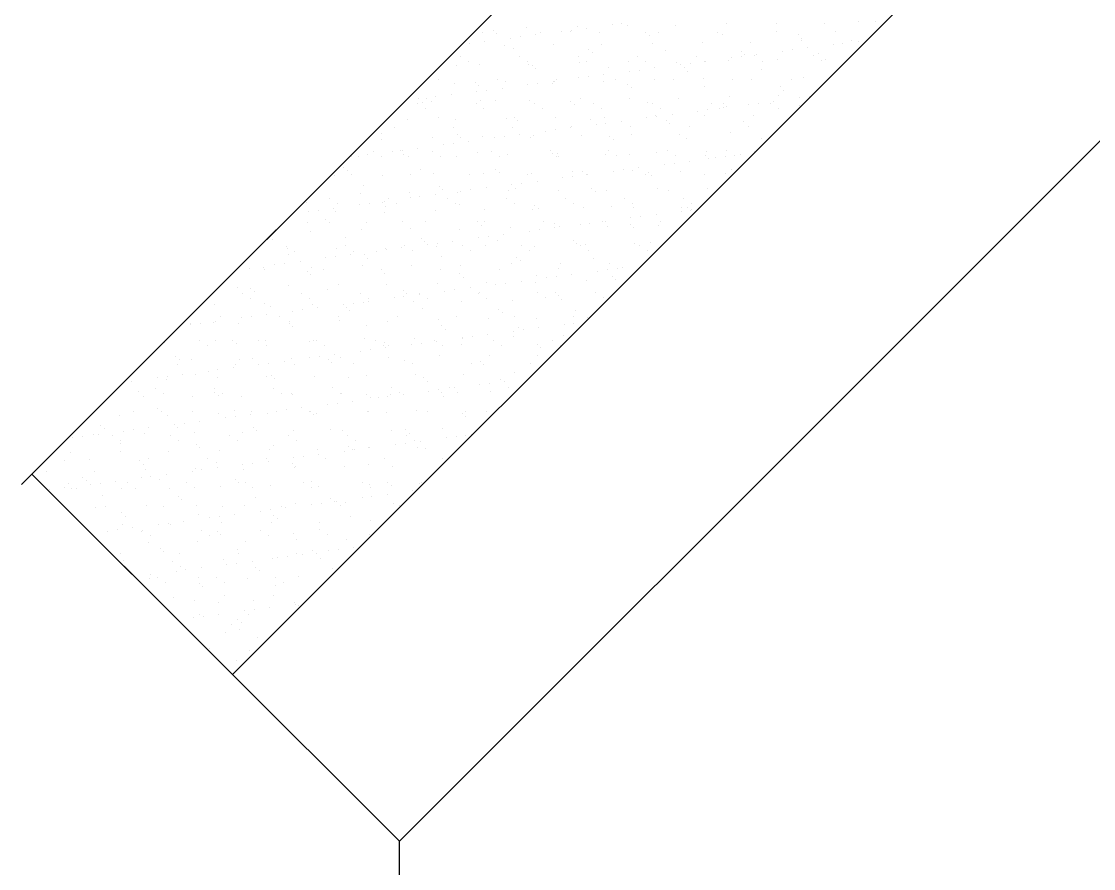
# Model space of a CAD drawing. Header units: millimetres. Extents: x 89805 to 1757503, y 48266 to 267832.
# Drawn here: x 950837 to 951404, y 125323 to 125772 of the extents above; entities that cross this region are included whole.
import ezdxf

# ---------------------------------------------------------------- set-up
doc = ezdxf.new("R2010")
doc.units = ezdxf.units.MM
doc.header["$LTSCALE"] = 1000
for name, color, linetype in [('G-装饰造型轮廓线', 3, 'Continuous'), ('WALL', 111, 'Continuous'), ('外挂石材', 31, 'Continuous')]:
    doc.layers.add(name, color=color, linetype=linetype)

msp = doc.modelspace()

# ---------------------------------------------------------------- linework, layer by layer
at = {"color": 8, "ltscale": 0.7}
for p, q in [((951154.84, 125770.65), (951154.84, 125770.65)), ((951236.49, 125770.77), (951236.49, 125770.77)), ((951262.07, 125770.64), (951262.07, 125770.64)), ((951279.93, 125771.68), (951279.93, 125771.68)), ((951289.08, 125771.62), (951289.08, 125771.62)), ((951080.82, 125765.83), (951080.82, 125765.83)), ((951086.79, 125767.05), (951086.79, 125767.05)), ((951088.63, 125765.36), (951088.63, 125765.36)), ((951104.53, 125768.27), (951104.53, 125768.27)), ((951111.96, 125765.88), (951111.96, 125765.88)), ((951122.71, 125766.42), (951122.71, 125766.42)), ((951127.39, 125766.16), (951127.39, 125766.16)), ((951127.92, 125767.11), (951127.92, 125767.11)), ((951131.54, 125769.25), (951131.54, 125769.25)), ((951136.05, 125768.18), (951136.05, 125768.18)), ((951143.1, 125765.94), (951143.1, 125765.94)), ((951149.63, 125769.97), (951149.63, 125769.97)), ((951157.72, 125769.58), (951157.72, 125769.58)), ((951167.41, 125765.82), (951167.41, 125765.82)), ((951174.25, 125766), (951174.25, 125766)), ((951183.3, 125769.46), (951183.3, 125769.46)), ((951205.39, 125766.05), (951205.39, 125766.05)), ((951208.01, 125764.93), (951208.01, 125764.93)), ((951210.31, 125770.43), (951210.31, 125770.43)), ((951236.53, 125766.11), (951236.53, 125766.11)), ((951267.67, 125766.16), (951267.67, 125766.16)), ((951074.08, 125760.02), (951074.08, 125760.02)), ((951082.21, 125761.09), (951082.21, 125761.09)), ((951095.8, 125762.88), (951095.8, 125762.88)), ((951101, 125763.56), (951101, 125763.56)), ((951109.13, 125764.63), (951109.13, 125764.63)), ((951118.65, 125759.36), (951118.65, 125759.36)), ((951144.23, 125759.23), (951144.23, 125759.23)), ((951169.25, 125764.13), (951169.25, 125764.13)), ((951171.24, 125760.21), (951171.24, 125760.21)), ((951197.42, 125760.54), (951197.42, 125760.54)), ((951223, 125760.42), (951223, 125760.42)), ((951248.03, 125764.59), (951248.03, 125764.59)), ((951249.87, 125762.9), (951249.87, 125762.9)), ((951250.01, 125761.39), (951250.01, 125761.39)), ((951266.52, 125759.46), (951266.52, 125759.46)), ((951271.73, 125760.15), (951271.73, 125760.15)), ((951276.18, 125761.72), (951276.18, 125761.72)), ((951279.86, 125761.22), (951279.86, 125761.22)), ((951092.48, 125759.02), (951092.48, 125759.02)), ((951097.33, 125757.38), (951097.33, 125757.38)), ((951137.35, 125757.04), (951137.35, 125757.04)), ((951139.19, 125755.35), (951139.19, 125755.35)), ((951177.95, 125756.16), (951177.95, 125756.16)), ((951217.97, 125755.81), (951217.97, 125755.81)), ((951219.81, 125754.12), (951219.81, 125754.12)), ((951226.02, 125754.13), (951226.02, 125754.13)), ((951239.61, 125755.92), (951239.61, 125755.92)), ((951244.81, 125756.61), (951244.81, 125756.61)), ((951252.94, 125757.68), (951252.94, 125757.68)), ((951256.35, 125753.48), (951256.35, 125753.48)), ((951258.57, 125754.93), (951258.57, 125754.93)), ((951067.27, 125748.61), (951067.27, 125748.61)), ((951069.5, 125753.14), (951069.5, 125753.14)), ((951073.72, 125750.46), (951073.72, 125750.46)), ((951079.58, 125749.13), (951079.58, 125749.13)), ((951100.64, 125753.2), (951100.64, 125753.2)), ((951104.86, 125750.51), (951104.86, 125750.51)), ((951105.16, 125749.01), (951105.16, 125749.01)), ((951107.29, 125748.26), (951107.29, 125748.26)), ((951131.78, 125753.26), (951131.78, 125753.26)), ((951132.17, 125749.98), (951132.17, 125749.98)), ((951136, 125750.57), (951136, 125750.57)), ((951158.35, 125750.31), (951158.35, 125750.31)), ((951162.92, 125753.31), (951162.92, 125753.31)), ((951167.14, 125750.63), (951167.14, 125750.63)), ((951183.93, 125750.19), (951183.93, 125750.19)), ((951185.77, 125748.83), (951185.77, 125748.83)), ((951190.97, 125749.52), (951190.97, 125749.52)), ((951194.07, 125753.37), (951194.07, 125753.37)), ((951198.28, 125750.68), (951198.28, 125750.68)), ((951199.1, 125750.59), (951199.1, 125750.59)), ((951210.94, 125751.16), (951210.94, 125751.16)), ((951212.69, 125752.38), (951212.69, 125752.38)), ((951217.89, 125753.06), (951217.89, 125753.06)), ((951225.21, 125753.43), (951225.21, 125753.43)), ((951229.42, 125750.74), (951229.42, 125750.74)), ((951237.12, 125751.5), (951237.12, 125751.5)), ((951260.57, 125750.8), (951260.57, 125750.8)), ((951262.7, 125751.37), (951262.7, 125751.37)), ((951109.13, 125746.58), (951109.13, 125746.58)), ((951137.14, 125742.43), (951137.14, 125742.43)), ((951145.27, 125743.5), (951145.27, 125743.5)), ((951147.89, 125747.38), (951147.89, 125747.38)), ((951158.85, 125745.29), (951158.85, 125745.29)), ((951164.06, 125745.97), (951164.06, 125745.97)), ((951172.19, 125747.04), (951172.19, 125747.04)), ((951187.9, 125747.04), (951187.9, 125747.04)), ((951189.75, 125745.35), (951189.75, 125745.35)), ((951228.51, 125746.15), (951228.51, 125746.15)), ((951250.64, 125742.12), (951250.64, 125742.12)), ((951057.76, 125740.73), (951057.76, 125740.73)), ((951066.1, 125738.78), (951066.1, 125738.78)), ((951077.22, 125739.49), (951077.22, 125739.49)), ((951079.07, 125737.8), (951079.07, 125737.8)), ((951088.9, 125740.78), (951088.9, 125740.78)), ((951093.11, 125739.75), (951093.11, 125739.75)), ((951105.02, 125738.2), (951105.02, 125738.2)), ((951110.22, 125738.89), (951110.22, 125738.89)), ((951117.83, 125738.6), (951117.83, 125738.6)), ((951118.35, 125739.96), (951118.35, 125739.96)), ((951119.28, 125740.09), (951119.28, 125740.09)), ((951120.04, 125740.84), (951120.04, 125740.84)), ((951131.93, 125741.75), (951131.93, 125741.75)), ((951144.86, 125739.96), (951144.86, 125739.96)), ((951151.18, 125740.9), (951151.18, 125740.9)), ((951157.84, 125738.26), (951157.84, 125738.26)), ((951159.69, 125736.57), (951159.69, 125736.57)), ((951171.87, 125740.94), (951171.87, 125740.94)), ((951182.32, 125740.95), (951182.32, 125740.95)), ((951198.05, 125741.27), (951198.05, 125741.27)), ((951198.45, 125737.38), (951198.45, 125737.38)), ((951213.46, 125741.01), (951213.46, 125741.01)), ((951223.63, 125741.15), (951223.63, 125741.15)), ((951238.46, 125737.03), (951238.46, 125737.03)), ((951244.61, 125741.07), (951244.61, 125741.07)), ((951051.18, 125731.11), (951051.18, 125731.11)), ((951056.39, 125731.8), (951056.39, 125731.8)), ((951064.52, 125732.87), (951064.52, 125732.87)), ((951078.1, 125734.66), (951078.1, 125734.66)), ((951083.3, 125735.34), (951083.3, 125735.34)), ((951091.43, 125736.41), (951091.43, 125736.41)), ((951158.98, 125731.05), (951158.98, 125731.05)), ((951184.56, 125730.92), (951184.56, 125730.92)), ((951211.57, 125731.9), (951211.57, 125731.9)), ((951237.75, 125732.23), (951237.75, 125732.23)), ((951240.31, 125735.34), (951240.31, 125735.34)), ((951248.83, 125731.24), (951248.83, 125731.24)), ((951254.03, 125731.93), (951254.03, 125731.93)), ((951046.43, 125728.04), (951046.43, 125728.04)), ((951047.16, 125730.71), (951047.16, 125730.71)), ((951049.01, 125729.02), (951049.01, 125729.02)), ((951050.65, 125725.36), (951050.65, 125725.36)), ((951054.04, 125729.53), (951054.04, 125729.53)), ((951077.58, 125728.1), (951077.58, 125728.1)), ((951080.21, 125729.86), (951080.21, 125729.86)), ((951081.79, 125725.41), (951081.79, 125725.41)), ((951087.77, 125729.83), (951087.77, 125729.83)), ((951105.79, 125729.74), (951105.79, 125729.74)), ((951108.72, 125728.16), (951108.72, 125728.16)), ((951112.93, 125725.47), (951112.93, 125725.47)), ((951127.78, 125729.48), (951127.78, 125729.48)), ((951129.63, 125727.79), (951129.63, 125727.79)), ((951132.8, 125730.71), (951132.8, 125730.71)), ((951139.86, 125728.21), (951139.86, 125728.21)), ((951144.08, 125725.53), (951144.08, 125725.53)), ((951168.39, 125728.6), (951168.39, 125728.6)), ((951171, 125728.27), (951171, 125728.27)), ((951175.22, 125725.58), (951175.22, 125725.58)), ((951202.14, 125728.33), (951202.14, 125728.33)), ((951206.36, 125725.64), (951206.36, 125725.64)), ((951208.32, 125725.91), (951208.32, 125725.91)), ((951208.4, 125728.25), (951208.4, 125728.25)), ((951210.24, 125726.57), (951210.24, 125726.57)), ((951221.91, 125727.7), (951221.91, 125727.7)), ((951227.11, 125728.38), (951227.11, 125728.38)), ((951233.28, 125728.38), (951233.28, 125728.38)), ((951235.24, 125729.45), (951235.24, 125729.45)), ((951237.5, 125725.7), (951237.5, 125725.7)), ((951249.01, 125727.37), (951249.01, 125727.37)), ((951041.15, 125719.63), (951041.15, 125719.63)), ((951057.71, 125721.05), (951057.71, 125721.05)), ((951066.73, 125719.51), (951066.73, 125719.51)), ((951093.74, 125720.49), (951093.74, 125720.49)), ((951097.72, 125720.71), (951097.72, 125720.71)), ((951119.91, 125720.82), (951119.91, 125720.82)), ((951138.33, 125719.82), (951138.33, 125719.82)), ((951145.49, 125720.7), (951145.49, 125720.7)), ((951168.07, 125720.61), (951168.07, 125720.61)), ((951172.5, 125721.67), (951172.5, 125721.67)), ((951173.28, 125721.3), (951173.28, 125721.3)), ((951178.34, 125719.48), (951178.34, 125719.48)), ((951181.41, 125722.37), (951181.41, 125722.37)), ((951194.99, 125724.15), (951194.99, 125724.15)), ((951198.68, 125722), (951198.68, 125722)), ((951200.19, 125724.84), (951200.19, 125724.84)), ((951224.26, 125721.88), (951224.26, 125721.88)), ((951034.69, 125715.63), (951034.69, 125715.63)), ((951065.83, 125715.69), (951065.83, 125715.69)), ((951096.97, 125715.74), (951096.97, 125715.74)), ((951099.56, 125719.02), (951099.56, 125719.02)), ((951119.44, 125714.21), (951119.44, 125714.21)), ((951127.57, 125715.28), (951127.57, 125715.28)), ((951128.12, 125715.8), (951128.12, 125715.8)), ((951141.15, 125717.07), (951141.15, 125717.07)), ((951146.36, 125717.75), (951146.36, 125717.75)), ((951154.49, 125718.82), (951154.49, 125718.82)), ((951159.26, 125715.86), (951159.26, 125715.86)), ((951180.18, 125717.79), (951180.18, 125717.79)), ((951190.4, 125715.91), (951190.4, 125715.91)), ((951218.94, 125718.59), (951218.94, 125718.59)), ((951221.54, 125715.97), (951221.54, 125715.97)), ((951027.65, 125712.27), (951027.65, 125712.27)), ((951027.66, 125709.29), (951027.66, 125709.29)), ((951054.67, 125710.26), (951054.67, 125710.26)), ((951067.66, 125711.93), (951067.66, 125711.93)), ((951069.5, 125710.24), (951069.5, 125710.24)), ((951073.74, 125708.19), (951073.74, 125708.19)), ((951080.84, 125710.59), (951080.84, 125710.59)), ((951087.32, 125709.98), (951087.32, 125709.98)), ((951092.52, 125710.67), (951092.52, 125710.67)), ((951100.65, 125711.74), (951100.65, 125711.74)), ((951106.42, 125710.47), (951106.42, 125710.47)), ((951108.26, 125711.05), (951108.26, 125711.05)), ((951114.24, 125713.52), (951114.24, 125713.52)), ((951133.43, 125711.44), (951133.43, 125711.44)), ((951148.28, 125710.7), (951148.28, 125710.7)), ((951150.12, 125709.01), (951150.12, 125709.01)), ((951159.61, 125711.78), (951159.61, 125711.78)), ((951185.19, 125711.65), (951185.19, 125711.65)), ((951188.88, 125709.82), (951188.88, 125709.82)), ((951212.2, 125712.63), (951212.2, 125712.63)), ((951228.9, 125709.47), (951228.9, 125709.47)), ((951023.37, 125702.95), (951023.37, 125702.95)), ((951033.48, 125702.89), (951033.48, 125702.89)), ((951037.6, 125703.15), (951037.6, 125703.15)), ((951038.69, 125703.58), (951038.69, 125703.58)), ((951046.82, 125704.65), (951046.82, 125704.65)), ((951054.51, 125703), (951054.51, 125703)), ((951060.4, 125706.44), (951060.4, 125706.44)), ((951065.61, 125707.12), (951065.61, 125707.12)), ((951085.65, 125703.06), (951085.65, 125703.06)), ((951116.79, 125703.12), (951116.79, 125703.12)), ((951147.94, 125703.17), (951147.94, 125703.17)), ((951179.08, 125703.23), (951179.08, 125703.23)), ((951199.31, 125702.73), (951199.31, 125702.73)), ((951210.22, 125703.29), (951210.22, 125703.29)), ((951224.89, 125702.61), (951224.89, 125702.61)), ((951011.77, 125700.03), (951011.77, 125700.03)), ((951015.6, 125700.03), (951015.6, 125700.03)), ((951019.9, 125701.1), (951019.9, 125701.1)), ((951027.59, 125700.26), (951027.59, 125700.26)), ((951039.44, 125701.46), (951039.44, 125701.46)), ((951041.78, 125700.37), (951041.78, 125700.37)), ((951058.73, 125700.32), (951058.73, 125700.32)), ((951067.36, 125700.24), (951067.36, 125700.24)), ((951078.2, 125702.27), (951078.2, 125702.27)), ((951089.87, 125700.37), (951089.87, 125700.37)), ((951094.37, 125701.22), (951094.37, 125701.22)), ((951118.22, 125701.92), (951118.22, 125701.92)), ((951120.06, 125700.24), (951120.06, 125700.24)), ((951120.54, 125701.55), (951120.54, 125701.55)), ((951121.01, 125700.43), (951121.01, 125700.43)), ((951146.12, 125701.43), (951146.12, 125701.43)), ((951152.15, 125700.49), (951152.15, 125700.49)), ((951158.82, 125701.04), (951158.82, 125701.04)), ((951173.13, 125702.4), (951173.13, 125702.4)), ((951183.29, 125700.54), (951183.29, 125700.54)), ((951190.63, 125697.69), (951190.63, 125697.69)), ((951198.84, 125700.7), (951198.84, 125700.7)), ((951200.68, 125699.01), (951200.68, 125699.01)), ((951204.21, 125699.48), (951204.21, 125699.48)), ((951209.41, 125700.16), (951209.41, 125700.16)), ((951214.44, 125700.6), (951214.44, 125700.6)), ((951217.54, 125701.23), (951217.54, 125701.23)), ((951007.54, 125694.38), (951007.54, 125694.38)), ((951009.38, 125692.69), (951009.38, 125692.69)), ((951048.14, 125693.49), (951048.14, 125693.49)), ((951081.47, 125691.32), (951081.47, 125691.32)), ((951088.16, 125693.15), (951088.16, 125693.15)), ((951090, 125691.46), (951090, 125691.46)), ((951107.05, 125691.2), (951107.05, 125691.2)), ((951128.76, 125692.26), (951128.76, 125692.26)), ((951134.06, 125692.17), (951134.06, 125692.17)), ((951150.37, 125692.39), (951150.37, 125692.39)), ((951155.58, 125693.07), (951155.58, 125693.07)), ((951160.24, 125692.51), (951160.24, 125692.51)), ((951163.71, 125694.15), (951163.71, 125694.15)), ((951168.77, 125691.92), (951168.77, 125691.92)), ((951177.29, 125695.93), (951177.29, 125695.93)), ((951182.5, 125696.62), (951182.5, 125696.62)), ((951185.82, 125692.39), (951185.82, 125692.39)), ((951212.83, 125693.36), (951212.83, 125693.36)), ((951002.71, 125690.14), (951002.71, 125690.14)), ((951011.63, 125690.53), (951011.63, 125690.53)), ((951028.29, 125690.02), (951028.29, 125690.02)), ((951042.77, 125690.59), (951042.77, 125690.59)), ((951055.3, 125690.99), (951055.3, 125690.99)), ((951073.91, 125690.65), (951073.91, 125690.65)), ((951101.74, 125685.99), (951101.74, 125685.99)), ((951105.05, 125690.7), (951105.05, 125690.7)), ((951109.87, 125687.06), (951109.87, 125687.06)), ((951123.46, 125688.85), (951123.46, 125688.85)), ((951128.66, 125689.53), (951128.66, 125689.53)), ((951136.19, 125690.76), (951136.19, 125690.76)), ((951136.79, 125690.6), (951136.79, 125690.6)), ((951167.33, 125690.82), (951167.33, 125690.82)), ((951170.62, 125690.23), (951170.62, 125690.23)), ((951198.47, 125690.87), (951198.47, 125690.87)), ((951209.38, 125691.04), (951209.38, 125691.04)), ((951016.23, 125680.76), (951016.23, 125680.76)), ((951018.08, 125684.71), (951018.08, 125684.71)), ((951042.41, 125681.1), (951042.41, 125681.1)), ((951056.04, 125679.97), (951056.04, 125679.97)), ((951058.09, 125684.37), (951058.09, 125684.37)), ((951059.94, 125682.68), (951059.94, 125682.68)), ((951067.99, 125680.98), (951067.99, 125680.98)), ((951069.62, 125681.76), (951069.62, 125681.76)), ((951074.83, 125682.44), (951074.83, 125682.44)), ((951082.96, 125683.51), (951082.96, 125683.51)), ((951095, 125681.95), (951095, 125681.95)), ((951096.54, 125685.3), (951096.54, 125685.3)), ((951098.7, 125683.49), (951098.7, 125683.49)), ((951121.17, 125682.28), (951121.17, 125682.28)), ((951138.71, 125683.14), (951138.71, 125683.14)), ((951140.56, 125681.45), (951140.56, 125681.45)), ((951146.75, 125682.16), (951146.75, 125682.16)), ((951173.76, 125683.13), (951173.76, 125683.13)), ((951179.32, 125682.26), (951179.32, 125682.26)), ((951199.94, 125683.47), (951199.94, 125683.47)), ((950988.02, 125675.94), (950988.02, 125675.94)), ((951000.3, 125677.85), (951000.3, 125677.85)), ((951004.52, 125675.16), (951004.52, 125675.16)), ((951015.79, 125674.67), (951015.79, 125674.67)), ((951020.99, 125675.36), (951020.99, 125675.36)), ((951028.03, 125675.59), (951028.03, 125675.59)), ((951029.12, 125676.43), (951029.12, 125676.43)), ((951031.45, 125677.91), (951031.45, 125677.91)), ((951035.66, 125675.22), (951035.66, 125675.22)), ((951042.7, 125678.21), (951042.7, 125678.21)), ((951047.91, 125678.9), (951047.91, 125678.9)), ((951062.59, 125677.96), (951062.59, 125677.96)), ((951066.8, 125675.28), (951066.8, 125675.28)), ((951068.64, 125674.71), (951068.64, 125674.71)), ((951093.73, 125678.02), (951093.73, 125678.02)), ((951097.95, 125675.33), (951097.95, 125675.33)), ((951108.65, 125674.37), (951108.65, 125674.37)), ((951124.87, 125678.08), (951124.87, 125678.08)), ((951129.09, 125675.39), (951129.09, 125675.39)), ((951156.01, 125678.13), (951156.01, 125678.13)), ((951160.23, 125675.45), (951160.23, 125675.45)), ((951187.15, 125678.19), (951187.15, 125678.19)), ((951191.37, 125675.5), (951191.37, 125675.5)), ((950988.87, 125671.13), (950988.87, 125671.13)), ((950994.07, 125671.81), (950994.07, 125671.81)), ((951002.2, 125672.88), (951002.2, 125672.88)), ((951003.34, 125670.87), (951003.34, 125670.87)), ((951028.92, 125670.75), (951028.92, 125670.75)), ((951029.88, 125673.91), (951029.88, 125673.91)), ((951055.93, 125671.72), (951055.93, 125671.72)), ((951082.1, 125672.06), (951082.1, 125672.06)), ((951107.68, 125671.93), (951107.68, 125671.93)), ((951110.5, 125672.68), (951110.5, 125672.68)), ((951134.69, 125672.91), (951134.69, 125672.91)), ((951149.26, 125673.48), (951149.26, 125673.48)), ((951160.87, 125673.24), (951160.87, 125673.24)), ((951164.8, 125668.4), (951164.8, 125668.4)), ((951172.93, 125669.47), (951172.93, 125669.47)), ((951186.45, 125673.12), (951186.45, 125673.12)), ((951186.51, 125671.26), (951186.51, 125671.26)), ((951189.27, 125673.14), (951189.27, 125673.14)), ((951191.11, 125671.45), (951191.11, 125671.45)), ((951191.72, 125671.94), (951191.72, 125671.94)), ((950988.56, 125665.43), (950988.56, 125665.43)), ((950997.97, 125666.82), (950997.97, 125666.82)), ((950999.82, 125665.13), (950999.82, 125665.13)), ((951019.7, 125665.49), (951019.7, 125665.49)), ((951038.58, 125665.93), (951038.58, 125665.93)), ((951050.84, 125665.55), (951050.84, 125665.55)), ((951078.59, 125665.59), (951078.59, 125665.59)), ((951080.43, 125663.9), (951080.43, 125663.9)), ((951081.99, 125665.6), (951081.99, 125665.6)), ((951113.13, 125665.66), (951113.13, 125665.66)), ((951119.2, 125664.71), (951119.2, 125664.71)), ((951121.8, 125663.01), (951121.8, 125663.01)), ((951132.68, 125664.17), (951132.68, 125664.17)), ((951137.88, 125664.85), (951137.88, 125664.85)), ((951144.27, 125665.72), (951144.27, 125665.72)), ((951146.01, 125665.92), (951146.01, 125665.92)), ((951147.38, 125662.89), (951147.38, 125662.89)), ((951159.21, 125664.36), (951159.21, 125664.36)), ((951159.59, 125667.71), (951159.59, 125667.71)), ((951174.39, 125663.86), (951174.39, 125663.86)), ((951175.41, 125665.77), (951175.41, 125665.77)), ((950989.85, 125660.52), (950989.85, 125660.52)), ((951008.52, 125657.16), (951008.52, 125657.16)), ((951016.86, 125661.5), (951016.86, 125661.5)), ((951043.04, 125661.83), (951043.04, 125661.83)), ((951068.62, 125661.71), (951068.62, 125661.71)), ((951078.84, 125657.08), (951078.84, 125657.08)), ((951084.05, 125657.77), (951084.05, 125657.77)), ((951092.18, 125658.84), (951092.18, 125658.84)), ((951095.63, 125662.68), (951095.63, 125662.68)), ((951105.76, 125660.62), (951105.76, 125660.62)), ((951110.96, 125661.31), (951110.96, 125661.31)), ((951119.09, 125662.38), (951119.09, 125662.38)), ((951161.05, 125662.67), (951161.05, 125662.67)), ((950969.75, 125656.35), (950969.75, 125656.35)), ((950977.24, 125652.75), (950977.24, 125652.75)), ((951003.97, 125651.6), (951003.97, 125651.6)), ((951008.38, 125652.81), (951008.38, 125652.81)), ((951029.55, 125651.48), (951029.55, 125651.48)), ((951038.34, 125651.75), (951038.34, 125651.75)), ((951039.52, 125652.86), (951039.52, 125652.86)), ((951048.53, 125656.81), (951048.53, 125656.81)), ((951050.37, 125655.12), (951050.37, 125655.12)), ((951051.92, 125653.54), (951051.92, 125653.54)), ((951056.56, 125652.45), (951056.56, 125652.45)), ((951057.13, 125654.22), (951057.13, 125654.22)), ((951065.26, 125655.29), (951065.26, 125655.29)), ((951070.66, 125652.92), (951070.66, 125652.92)), ((951082.73, 125652.79), (951082.73, 125652.79)), ((951089.13, 125655.93), (951089.13, 125655.93)), ((951101.81, 125652.98), (951101.81, 125652.98)), ((951108.31, 125652.67), (951108.31, 125652.67)), ((951129.15, 125655.59), (951129.15, 125655.59)), ((951130.99, 125653.9), (951130.99, 125653.9)), ((951132.95, 125653.03), (951132.95, 125653.03)), ((951135.32, 125653.64), (951135.32, 125653.64)), ((951161.5, 125653.97), (951161.5, 125653.97)), ((951164.09, 125653.09), (951164.09, 125653.09)), ((951169.75, 125654.7), (951169.75, 125654.7)), ((950977.79, 125651.27), (950977.79, 125651.27)), ((950978.45, 125648.38), (950978.45, 125648.38)), ((950981.46, 125650.07), (950981.46, 125650.07)), ((950998.09, 125646.45), (950998.09, 125646.45)), ((951003.29, 125647.13), (951003.29, 125647.13)), ((951011.42, 125648.2), (951011.42, 125648.2)), ((951012.6, 125650.12), (951012.6, 125650.12)), ((951018.47, 125648.04), (951018.47, 125648.04)), ((951020.31, 125646.35), (951020.31, 125646.35)), ((951025.01, 125649.99), (951025.01, 125649.99)), ((951030.21, 125650.68), (951030.21, 125650.68)), ((951043.74, 125650.18), (951043.74, 125650.18)), ((951059.07, 125647.15), (951059.07, 125647.15)), ((951074.88, 125650.24), (951074.88, 125650.24)), ((951099.09, 125646.81), (951099.09, 125646.81)), ((951106.02, 125650.29), (951106.02, 125650.29)), ((951137.16, 125650.35), (951137.16, 125650.35)), ((951139.69, 125645.92), (951139.69, 125645.92)), ((951168.3, 125650.4), (951168.3, 125650.4)), ((950957.59, 125641.12), (950957.59, 125641.12)), ((950964.9, 125641.38), (950964.9, 125641.38)), ((950965.5, 125640.34), (950965.5, 125640.34)), ((950971.17, 125642.91), (950971.17, 125642.91)), ((950976.38, 125643.59), (950976.38, 125643.59)), ((950984.51, 125644.66), (950984.51, 125644.66)), ((950990.48, 125641.25), (950990.48, 125641.25)), ((950996.64, 125640.39), (950996.64, 125640.39)), ((951017.49, 125642.23), (951017.49, 125642.23)), ((951027.78, 125640.45), (951027.78, 125640.45)), ((951043.67, 125642.56), (951043.67, 125642.56)), ((951058.92, 125640.51), (951058.92, 125640.51)), ((951069.25, 125642.44), (951069.25, 125642.44)), ((951090.06, 125640.56), (951090.06, 125640.56)), ((951096.26, 125643.41), (951096.26, 125643.41)), ((951100.93, 125645.12), (951100.93, 125645.12)), ((951121.2, 125640.62), (951121.2, 125640.62)), ((951122.43, 125643.75), (951122.43, 125643.75)), ((951147.1, 125640.18), (951147.1, 125640.18)), ((951148.01, 125643.62), (951148.01, 125643.62)), ((951152.34, 125640.68), (951152.34, 125640.68)), ((951155.23, 125641.25), (951155.23, 125641.25)), ((950988.41, 125639.26), (950988.41, 125639.26)), ((950990.25, 125637.57), (950990.25, 125637.57)), ((951029.01, 125638.38), (951029.01, 125638.38)), ((951069.03, 125638.03), (951069.03, 125638.03)), ((951070.87, 125636.34), (951070.87, 125636.34)), ((951109.63, 125637.15), (951109.63, 125637.15)), ((951114.98, 125635.95), (951114.98, 125635.95)), ((951120.18, 125636.63), (951120.18, 125636.63)), ((951128.31, 125637.7), (951128.31, 125637.7)), ((951135.95, 125634.37), (951135.95, 125634.37)), ((951141.9, 125639.49), (951141.9, 125639.49)), ((951149.65, 125636.8), (951149.65, 125636.8)), ((951151.49, 125635.11), (951151.49, 125635.11)), ((950951.41, 125631.03), (950951.41, 125631.03)), ((950958.35, 125630.48), (950958.35, 125630.48)), ((950960.19, 125628.79), (950960.19, 125628.79)), ((950978.42, 125632), (950978.42, 125632)), ((950998.95, 125629.6), (950998.95, 125629.6)), ((951004.6, 125632.34), (951004.6, 125632.34)), ((951030.18, 125632.21), (951030.18, 125632.21)), ((951038.96, 125629.25), (951038.96, 125629.25)), ((951057.19, 125633.19), (951057.19, 125633.19)), ((951061.14, 125628.86), (951061.14, 125628.86)), ((951066.35, 125629.54), (951066.35, 125629.54)), ((951074.48, 125630.61), (951074.48, 125630.61)), ((951083.36, 125633.52), (951083.36, 125633.52)), ((951088.06, 125632.4), (951088.06, 125632.4)), ((951093.27, 125633.09), (951093.27, 125633.09)), ((951101.4, 125634.16), (951101.4, 125634.16)), ((951108.94, 125633.4), (951108.94, 125633.4)), ((950954.17, 125627.65), (950954.17, 125627.65)), ((950958.39, 125624.97), (950958.39, 125624.97)), ((950985.32, 125627.71), (950985.32, 125627.71)), ((950989.53, 125625.02), (950989.53, 125625.02)), ((951016.46, 125627.77), (951016.46, 125627.77)), ((951020.64, 125623.53), (951020.64, 125623.53)), ((951020.67, 125625.08), (951020.67, 125625.08)), ((951034.23, 125625.32), (951034.23, 125625.32)), ((951039.43, 125626), (951039.43, 125626)), ((951040.81, 125627.57), (951040.81, 125627.57)), ((951044.3, 125623.29), (951044.3, 125623.29)), ((951047.56, 125627.07), (951047.56, 125627.07)), ((951047.6, 125627.82), (951047.6, 125627.82)), ((951051.82, 125625.14), (951051.82, 125625.14)), ((951069.88, 125623.17), (951069.88, 125623.17)), ((951078.74, 125627.88), (951078.74, 125627.88)), ((951079.57, 125628.37), (951079.57, 125628.37)), ((951082.96, 125625.19), (951082.96, 125625.19)), ((951096.89, 125624.14), (951096.89, 125624.14)), ((951109.88, 125627.94), (951109.88, 125627.94)), ((951114.1, 125625.25), (951114.1, 125625.25)), ((951119.58, 125628.03), (951119.58, 125628.03)), ((951121.43, 125626.34), (951121.43, 125626.34)), ((951123.06, 125624.48), (951123.06, 125624.48)), ((951141.02, 125627.99), (951141.02, 125627.99)), ((951145.24, 125625.31), (951145.24, 125625.31)), ((950939.35, 125621.78), (950939.35, 125621.78)), ((950965.53, 125622.11), (950965.53, 125622.11)), ((950968.89, 125620.82), (950968.89, 125620.82)), ((950980.39, 125618.23), (950980.39, 125618.23)), ((950985.6, 125618.91), (950985.6, 125618.91)), ((950991.11, 125621.99), (950991.11, 125621.99)), ((950993.72, 125619.98), (950993.72, 125619.98)), ((951007.31, 125621.77), (951007.31, 125621.77)), ((951008.9, 125620.48), (951008.9, 125620.48)), ((951010.75, 125618.79), (951010.75, 125618.79)), ((951012.51, 125622.46), (951012.51, 125622.46)), ((951018.12, 125622.96), (951018.12, 125622.96)), ((951049.51, 125619.59), (951049.51, 125619.59)), ((951089.52, 125619.25), (951089.52, 125619.25)), ((951091.37, 125617.56), (951091.37, 125617.56)), ((951130.13, 125618.37), (951130.13, 125618.37)), ((950926.46, 125611.88), (950926.46, 125611.88)), ((950931.76, 125611.83), (950931.76, 125611.83)), ((950938.83, 125612.05), (950938.83, 125612.05)), ((950939.89, 125612.9), (950939.89, 125612.9)), ((950942.43, 125615.24), (950942.43, 125615.24)), ((950952.04, 125611.76), (950952.04, 125611.76)), ((950953.47, 125614.68), (950953.47, 125614.68)), ((950958.68, 125615.37), (950958.68, 125615.37)), ((950966.81, 125616.44), (950966.81, 125616.44)), ((950973.57, 125615.3), (950973.57, 125615.3)), ((950978.84, 125611.7), (950978.84, 125611.7)), ((950979.05, 125612.73), (950979.05, 125612.73)), ((951004.71, 125615.35), (951004.71, 125615.35)), ((951005.23, 125613.07), (951005.23, 125613.07)), ((951030.81, 125612.94), (951030.81, 125612.94)), ((951035.86, 125615.41), (951035.86, 125615.41)), ((951057.82, 125613.92), (951057.82, 125613.92)), ((951067, 125615.47), (951067, 125615.47)), ((951083.99, 125614.25), (951083.99, 125614.25)), ((951098.14, 125615.52), (951098.14, 125615.52)), ((951109.57, 125614.13), (951109.57, 125614.13)), ((951129.28, 125615.58), (951129.28, 125615.58)), ((951129.4, 125611.95), (951129.4, 125611.95)), ((951136.58, 125615.1), (951136.58, 125615.1)), ((950926.55, 125611.14), (950926.55, 125611.14)), ((950980.69, 125610.01), (950980.69, 125610.01)), ((951019.45, 125610.82), (951019.45, 125610.82)), ((951059.46, 125610.47), (951059.46, 125610.47)), ((951061.3, 125608.78), (951061.3, 125608.78)), ((951097.28, 125607.73), (951097.28, 125607.73)), ((951100.07, 125609.59), (951100.07, 125609.59)), ((951102.49, 125608.41), (951102.49, 125608.41)), ((951110.62, 125609.48), (951110.62, 125609.48)), ((951124.2, 125611.27), (951124.2, 125611.27)), ((950912.97, 125601.53), (950912.97, 125601.53)), ((950931.11, 125602.56), (950931.11, 125602.56)), ((950939.98, 125602.51), (950939.98, 125602.51)), ((950948.78, 125602.92), (950948.78, 125602.92)), ((950950.62, 125601.24), (950950.62, 125601.24)), ((950962.25, 125602.61), (950962.25, 125602.61)), ((950966.16, 125602.84), (950966.16, 125602.84)), ((950989.39, 125602.04), (950989.39, 125602.04)), ((950991.74, 125602.72), (950991.74, 125602.72)), ((950993.39, 125602.67), (950993.39, 125602.67)), ((951018.75, 125603.69), (951018.75, 125603.69)), ((951024.53, 125602.73), (951024.53, 125602.73)), ((951029.4, 125601.7), (951029.4, 125601.7)), ((951043.45, 125600.64), (951043.45, 125600.64)), ((951044.93, 125604.03), (951044.93, 125604.03)), ((951048.65, 125601.32), (951048.65, 125601.32)), ((951055.67, 125602.78), (951055.67, 125602.78)), ((951056.78, 125602.39), (951056.78, 125602.39)), ((951070, 125600.81), (951070, 125600.81)), ((951070.36, 125604.18), (951070.36, 125604.18)), ((951070.51, 125603.9), (951070.51, 125603.9)), ((951075.57, 125604.87), (951075.57, 125604.87)), ((951083.7, 125605.94), (951083.7, 125605.94)), ((951086.82, 125602.84), (951086.82, 125602.84)), ((951097.52, 125604.88), (951097.52, 125604.88)), ((951110.02, 125600.47), (951110.02, 125600.47)), ((951117.96, 125602.9), (951117.96, 125602.9)), ((951123.69, 125605.21), (951123.69, 125605.21)), ((950935.33, 125599.87), (950935.33, 125599.87)), ((950966.47, 125599.93), (950966.47, 125599.93)), ((950997.61, 125599.98), (950997.61, 125599.98)), ((951002.94, 125595.31), (951002.94, 125595.31)), ((951016.53, 125597.09), (951016.53, 125597.09)), ((951021.73, 125597.78), (951021.73, 125597.78)), ((951028.75, 125600.04), (951028.75, 125600.04)), ((951029.86, 125598.85), (951029.86, 125598.85)), ((951031.24, 125600.01), (951031.24, 125600.01)), ((951058.45, 125594.65), (951058.45, 125594.65)), ((951059.89, 125600.1), (951059.89, 125600.1)), ((951084.62, 125594.98), (951084.62, 125594.98)), ((951091.03, 125600.15), (951091.03, 125600.15)), ((951110.2, 125594.86), (951110.2, 125594.86)), ((951111.86, 125598.78), (951111.86, 125598.78)), ((951122.17, 125600.21), (951122.17, 125600.21)), ((950918.72, 125594.15), (950918.72, 125594.15)), ((950919.37, 125590.14), (950919.37, 125590.14)), ((950920.56, 125592.46), (950920.56, 125592.46)), ((950927.09, 125592.61), (950927.09, 125592.61)), ((950950.51, 125590.2), (950950.51, 125590.2)), ((950952.67, 125592.49), (950952.67, 125592.49)), ((950959.32, 125593.26), (950959.32, 125593.26)), ((950962.69, 125590.01), (950962.69, 125590.01)), ((950967.9, 125590.69), (950967.9, 125590.69)), ((950976.03, 125591.76), (950976.03, 125591.76)), ((950979.68, 125593.47), (950979.68, 125593.47)), ((950981.65, 125590.26), (950981.65, 125590.26)), ((950989.61, 125593.55), (950989.61, 125593.55)), ((950994.82, 125594.24), (950994.82, 125594.24)), ((950999.34, 125592.92), (950999.34, 125592.92)), ((951001.18, 125591.23), (951001.18, 125591.23)), ((951005.86, 125593.8), (951005.86, 125593.8)), ((951012.79, 125590.31), (951012.79, 125590.31)), ((951031.44, 125593.68), (951031.44, 125593.68)), ((951039.94, 125592.04), (951039.94, 125592.04)), ((951043.93, 125590.37), (951043.93, 125590.37)), ((951075.07, 125590.43), (951075.07, 125590.43)), ((951079.96, 125591.69), (951079.96, 125591.69)), ((951081.8, 125590), (951081.8, 125590)), ((951106.21, 125590.48), (951106.21, 125590.48)), ((950914.06, 125583.6), (950914.06, 125583.6)), ((950922.19, 125584.67), (950922.19, 125584.67)), ((950929.26, 125584.49), (950929.26, 125584.49)), ((950935.77, 125586.46), (950935.77, 125586.46)), ((950940.98, 125587.15), (950940.98, 125587.15)), ((950949.11, 125588.22), (950949.11, 125588.22)), ((950966.79, 125583.57), (950966.79, 125583.57)), ((950969.28, 125584.14), (950969.28, 125584.14)), ((950992.37, 125583.45), (950992.37, 125583.45)), ((951009.88, 125583.26), (951009.88, 125583.26)), ((951019.38, 125584.42), (951019.38, 125584.42)), ((951045.56, 125584.76), (951045.56, 125584.76)), ((951071.14, 125584.63), (951071.14, 125584.63)), ((951098.15, 125585.61), (951098.15, 125585.61)), ((950895.27, 125581.13), (950895.27, 125581.13)), ((950908.86, 125582.92), (950908.86, 125582.92)), ((950913.6, 125582.27), (950913.6, 125582.27)), ((950940.61, 125583.24), (950940.61, 125583.24)), ((950971.12, 125582.45), (950971.12, 125582.45)), ((951001.47, 125577.63), (951001.47, 125577.63)), ((951032.61, 125577.69), (951032.61, 125577.69)), ((951049.9, 125582.92), (951049.9, 125582.92)), ((951051.74, 125581.23), (951051.74, 125581.23)), ((951063.75, 125577.74), (951063.75, 125577.74)), ((951066, 125577.72), (951066, 125577.72)), ((951079.58, 125579.5), (951079.58, 125579.5)), ((951084.79, 125580.19), (951084.79, 125580.19)), ((951090.5, 125582.03), (951090.5, 125582.03)), ((951092.92, 125581.26), (951092.92, 125581.26)), ((951094.89, 125577.8), (951094.89, 125577.8)), ((950899.2, 125575.71), (950899.2, 125575.71)), ((950901.55, 125573.01), (950901.55, 125573.01)), ((950908.04, 125577.46), (950908.04, 125577.46)), ((950912.26, 125574.77), (950912.26, 125574.77)), ((950927.72, 125573.35), (950927.72, 125573.35)), ((950939.19, 125577.52), (950939.19, 125577.52)), ((950939.22, 125575.37), (950939.22, 125575.37)), ((950941.06, 125573.68), (950941.06, 125573.68)), ((950943.4, 125574.83), (950943.4, 125574.83)), ((950953.3, 125573.22), (950953.3, 125573.22)), ((950970.33, 125577.57), (950970.33, 125577.57)), ((950974.54, 125574.89), (950974.54, 125574.89)), ((950979.82, 125574.48), (950979.82, 125574.48)), ((950980.31, 125574.2), (950980.31, 125574.2)), ((951005.69, 125574.94), (951005.69, 125574.94)), ((951006.49, 125574.53), (951006.49, 125574.53)), ((951019.83, 125574.14), (951019.83, 125574.14)), ((951021.68, 125572.45), (951021.68, 125572.45)), ((951025.75, 125572.42), (951025.75, 125572.42)), ((951030.95, 125573.1), (951030.95, 125573.1)), ((951032.07, 125574.41), (951032.07, 125574.41)), ((951036.83, 125575), (951036.83, 125575)), ((951039.08, 125574.17), (951039.08, 125574.17)), ((951052.67, 125575.96), (951052.67, 125575.96)), ((951057.87, 125576.65), (951057.87, 125576.65)), ((951059.08, 125575.38), (951059.08, 125575.38)), ((951060.44, 125573.25), (951060.44, 125573.25)), ((951067.97, 125575.06), (951067.97, 125575.06)), ((951085.25, 125575.71), (951085.25, 125575.71)), ((950909.15, 125566.59), (950909.15, 125566.59)), ((950985.25, 125567.08), (950985.25, 125567.08)), ((950998.83, 125568.87), (950998.83, 125568.87)), ((951004.04, 125569.56), (951004.04, 125569.56)), ((951012.16, 125570.63), (951012.16, 125570.63)), ((950888.65, 125563.12), (950888.65, 125563.12)), ((950896.3, 125565.04), (950896.3, 125565.04)), ((950911, 125564.9), (950911, 125564.9)), ((950914.23, 125563), (950914.23, 125563)), ((950927.44, 125565.1), (950927.44, 125565.1)), ((950941.24, 125563.97), (950941.24, 125563.97)), ((950944.99, 125561.78), (950944.99, 125561.78)), ((950949.76, 125565.71), (950949.76, 125565.71)), ((950950.2, 125562.47), (950950.2, 125562.47)), ((950958.33, 125563.54), (950958.33, 125563.54)), ((950958.58, 125565.16), (950958.58, 125565.16)), ((950967.42, 125564.3), (950967.42, 125564.3)), ((950971.91, 125565.33), (950971.91, 125565.33)), ((950977.12, 125566.01), (950977.12, 125566.01)), ((950989.72, 125565.21), (950989.72, 125565.21)), ((950989.77, 125565.36), (950989.77, 125565.36)), ((950991.62, 125563.67), (950991.62, 125563.67)), ((950993, 125564.18), (950993, 125564.18)), ((951020.01, 125565.15), (951020.01, 125565.15)), ((951020.87, 125565.27), (951020.87, 125565.27)), ((951030.38, 125564.48), (951030.38, 125564.48)), ((951046.19, 125565.49), (951046.19, 125565.49)), ((951052.01, 125565.33), (951052.01, 125565.33)), ((951070.39, 125564.13), (951070.39, 125564.13)), ((951071.77, 125565.37), (951071.77, 125565.37)), ((951072.24, 125562.44), (951072.24, 125562.44)), ((951083.15, 125565.38), (951083.15, 125565.38)), ((950879.09, 125557.81), (950879.09, 125557.81)), ((950880.94, 125556.12), (950880.94, 125556.12)), ((950896.36, 125555.38), (950896.36, 125555.38)), ((950904.49, 125556.45), (950904.49, 125556.45)), ((950918.08, 125558.24), (950918.08, 125558.24)), ((950919.7, 125556.93), (950919.7, 125556.93)), ((950923.28, 125558.93), (950923.28, 125558.93)), ((950931.41, 125560), (950931.41, 125560)), ((950959.71, 125556.58), (950959.71, 125556.58)), ((950961.56, 125554.9), (950961.56, 125554.9)), ((950980.94, 125554.93), (950980.94, 125554.93)), ((951000.32, 125555.7), (951000.32, 125555.7)), ((951007.12, 125555.26), (951007.12, 125555.26)), ((951032.7, 125555.14), (951032.7, 125555.14)), ((951040.33, 125555.36), (951040.33, 125555.36)), ((951059.71, 125556.11), (951059.71, 125556.11)), ((950864.24, 125551.15), (950864.24, 125551.15)), ((950869.45, 125551.84), (950869.45, 125551.84)), ((950875.17, 125552.77), (950875.17, 125552.77)), ((950877.58, 125552.91), (950877.58, 125552.91)), ((950884.98, 125552.36), (950884.98, 125552.36)), ((950889.2, 125549.67), (950889.2, 125549.67)), ((950891.16, 125554.7), (950891.16, 125554.7)), ((950902.18, 125553.74), (950902.18, 125553.74)), ((950916.12, 125552.42), (950916.12, 125552.42)), ((950920.34, 125549.73), (950920.34, 125549.73)), ((950928.35, 125554.08), (950928.35, 125554.08)), ((950947.26, 125552.47), (950947.26, 125552.47)), ((950951.48, 125549.79), (950951.48, 125549.79)), ((950953.93, 125553.96), (950953.93, 125553.96)), ((950978.4, 125552.53), (950978.4, 125552.53)), ((950982.62, 125549.84), (950982.62, 125549.84)), ((951009.54, 125552.59), (951009.54, 125552.59)), ((951013.76, 125549.9), (951013.76, 125549.9)), ((951040.69, 125552.64), (951040.69, 125552.64)), ((951042.17, 125553.67), (951042.17, 125553.67)), ((951044.9, 125549.96), (951044.9, 125549.96)), ((951048.3, 125549.49), (951048.3, 125549.49)), ((951061.89, 125551.28), (951061.89, 125551.28)), ((951067.09, 125551.97), (951067.09, 125551.97)), ((951071.83, 125552.7), (951071.83, 125552.7)), ((951075.22, 125553.04), (951075.22, 125553.04)), ((950889.28, 125543.85), (950889.28, 125543.85)), ((950889.64, 125548.15), (950889.64, 125548.15)), ((950914.86, 125543.73), (950914.86, 125543.73)), ((950929.65, 125547.81), (950929.65, 125547.81)), ((950931.49, 125546.12), (950931.49, 125546.12)), ((950941.87, 125544.7), (950941.87, 125544.7)), ((950968.05, 125545.04), (950968.05, 125545.04)), ((950970.26, 125546.92), (950970.26, 125546.92)), ((950993.63, 125544.91), (950993.63, 125544.91)), ((951008.05, 125544.19), (951008.05, 125544.19)), ((951010.27, 125546.58), (951010.27, 125546.58)), ((951012.11, 125544.89), (951012.11, 125544.89)), ((951013.26, 125544.88), (951013.26, 125544.88)), ((951020.64, 125545.89), (951020.64, 125545.89)), ((951021.38, 125545.95), (951021.38, 125545.95)), ((951034.97, 125547.74), (951034.97, 125547.74)), ((951040.17, 125548.42), (951040.17, 125548.42)), ((951046.82, 125546.22), (951046.82, 125546.22)), ((951050.87, 125545.7), (951050.87, 125545.7)), ((950859.58, 125539.38), (950859.58, 125539.38)), ((950863.11, 125543.52), (950863.11, 125543.52)), ((950873.24, 125539.95), (950873.24, 125539.95)), ((950899.59, 125539.03), (950899.59, 125539.03)), ((950904.38, 125540), (950904.38, 125540)), ((950935.52, 125540.06), (950935.52, 125540.06)), ((950940.19, 125538.15), (950940.19, 125538.15)), ((950966.66, 125540.12), (950966.66, 125540.12)), ((950967.55, 125538.86), (950967.55, 125538.86)), ((950981.13, 125540.65), (950981.13, 125540.65)), ((950986.34, 125541.34), (950986.34, 125541.34)), ((950994.47, 125542.41), (950994.47, 125542.41)), ((950997.8, 125540.17), (950997.8, 125540.17)), ((951028.94, 125540.23), (951028.94, 125540.23)), ((951060.08, 125540.29), (951060.08, 125540.29)), ((950850.22, 125533.63), (950850.22, 125533.63)), ((950875.8, 125533.5), (950875.8, 125533.5)), ((950901.43, 125537.34), (950901.43, 125537.34)), ((950902.81, 125534.48), (950902.81, 125534.48)), ((950927.3, 125533.56), (950927.3, 125533.56)), ((950928.98, 125534.81), (950928.98, 125534.81)), ((950932.5, 125534.25), (950932.5, 125534.25)), ((950940.63, 125535.32), (950940.63, 125535.32)), ((950954.21, 125537.11), (950954.21, 125537.11)), ((950954.56, 125534.69), (950954.56, 125534.69)), ((950959.42, 125537.79), (950959.42, 125537.79)), ((950980.21, 125537.8), (950980.21, 125537.8)), ((950981.57, 125535.66), (950981.57, 125535.66)), ((950982.05, 125536.11), (950982.05, 125536.11)), ((951007.75, 125535.99), (951007.75, 125535.99)), ((951020.81, 125536.92), (951020.81, 125536.92)), ((951033.33, 125535.87), (951033.33, 125535.87)), ((950861.91, 125527.26), (950861.91, 125527.26)), ((950869.53, 125530.25), (950869.53, 125530.25)), ((950871.37, 125528.57), (950871.37, 125528.57)), ((950878.67, 125527.16), (950878.67, 125527.16)), ((950886.8, 125528.23), (950886.8, 125528.23)), ((950893.06, 125527.32), (950893.06, 125527.32)), ((950900.38, 125530.02), (950900.38, 125530.02)), ((950905.58, 125530.7), (950905.58, 125530.7)), ((950910.13, 125529.37), (950910.13, 125529.37)), ((950913.71, 125531.78), (950913.71, 125531.78)), ((950924.2, 125527.38), (950924.2, 125527.38)), ((950950.15, 125529.03), (950950.15, 125529.03)), ((950951.99, 125527.34), (950951.99, 125527.34)), ((950955.34, 125527.43), (950955.34, 125527.43)), ((950986.48, 125527.49), (950986.48, 125527.49)), ((950990.75, 125528.14), (950990.75, 125528.14)), ((951017.62, 125527.55), (951017.62, 125527.55)), ((951021.27, 125526.62), (951021.27, 125526.62)), ((951030.77, 125527.8), (951030.77, 125527.8)), ((951047.45, 125526.95), (951047.45, 125526.95)), ((951048.76, 125527.6), (951048.76, 125527.6)), ((950851.75, 125523.62), (950851.75, 125523.62)), ((950859.88, 125524.69), (950859.88, 125524.69)), ((950863.74, 125524.25), (950863.74, 125524.25)), ((950866.13, 125524.58), (950866.13, 125524.58)), ((950873.46, 125526.48), (950873.46, 125526.48)), ((950889.91, 125524.58), (950889.91, 125524.58)), ((950897.27, 125524.63), (950897.27, 125524.63)), ((950915.49, 125524.46), (950915.49, 125524.46)), ((950928.41, 125524.69), (950928.41, 125524.69)), ((950942.5, 125525.43), (950942.5, 125525.43)), ((950959.56, 125524.75), (950959.56, 125524.75)), ((950968.68, 125525.77), (950968.68, 125525.77)), ((950990.7, 125524.8), (950990.7, 125524.8)), ((950994.26, 125525.65), (950994.26, 125525.65)), ((951021.84, 125524.86), (951021.84, 125524.86)), ((951030.6, 125521.27), (951030.6, 125521.27)), ((951032.61, 125526.11), (951032.61, 125526.11)), ((951044.19, 125523.06), (951044.19, 125523.06)), ((950880.07, 125520.59), (950880.07, 125520.59)), ((950903.44, 125515.21), (950903.44, 125515.21)), ((950920.09, 125520.25), (950920.09, 125520.25)), ((950921.93, 125518.56), (950921.93, 125518.56)), ((950929.61, 125515.54), (950929.61, 125515.54)), ((950955.19, 125515.42), (950955.19, 125515.42)), ((950960.69, 125519.37), (950960.69, 125519.37)), ((950982.2, 125516.39), (950982.2, 125516.39)), ((950990.35, 125515.97), (950990.35, 125515.97)), ((950995.56, 125516.66), (950995.56, 125516.66)), ((951000.71, 125519.02), (951000.71, 125519.02)), ((951002.55, 125517.33), (951002.55, 125517.33)), ((951003.69, 125517.73), (951003.69, 125517.73)), ((951008.38, 125516.73), (951008.38, 125516.73)), ((951017.27, 125519.52), (951017.27, 125519.52)), ((951022.47, 125520.2), (951022.47, 125520.2)), ((951033.96, 125516.6), (951033.96, 125516.6)), ((951037.02, 125515.19), (951037.02, 125515.19)), ((950876.43, 125514.23), (950876.43, 125514.23)), ((950881.31, 125514.91), (950881.31, 125514.91)), ((950890.02, 125511.47), (950890.02, 125511.47)), ((950891.87, 125509.78), (950891.87, 125509.78)), ((950912.45, 125514.96), (950912.45, 125514.96)), ((950930.63, 125510.59), (950930.63, 125510.59)), ((950941.72, 125509.57), (950941.72, 125509.57)), ((950943.59, 125515.02), (950943.59, 125515.02)), ((950949.85, 125510.64), (950949.85, 125510.64)), ((950963.43, 125512.43), (950963.43, 125512.43)), ((950968.64, 125513.11), (950968.64, 125513.11)), ((950970.64, 125510.25), (950970.64, 125510.25)), ((950974.74, 125515.08), (950974.74, 125515.08)), ((950976.77, 125514.19), (950976.77, 125514.19)), ((951005.88, 125515.13), (951005.88, 125515.13)), ((950890.54, 125505.32), (950890.54, 125505.32)), ((950909.6, 125505.34), (950909.6, 125505.34)), ((950914.8, 125506.03), (950914.8, 125506.03)), ((950916.12, 125505.19), (950916.12, 125505.19)), ((950922.93, 125507.1), (950922.93, 125507.1)), ((950936.52, 125508.89), (950936.52, 125508.89)), ((950943.13, 125506.17), (950943.13, 125506.17)), ((950969.31, 125506.5), (950969.31, 125506.5)), ((950972.49, 125508.56), (950972.49, 125508.56)), ((950994.89, 125506.38), (950994.89, 125506.38)), ((951011.25, 125509.36), (951011.25, 125509.36)), ((951021.9, 125507.35), (951021.9, 125507.35)), ((950882.68, 125501.8), (950882.68, 125501.8)), ((950887.89, 125502.48), (950887.89, 125502.48)), ((950896.02, 125503.55), (950896.02, 125503.55)), ((950900.57, 125501.81), (950900.57, 125501.81)), ((950901.13, 125502.28), (950901.13, 125502.28)), ((950905.35, 125499.59), (950905.35, 125499.59)), ((950932.27, 125502.34), (950932.27, 125502.34)), ((950936.49, 125499.65), (950936.49, 125499.65)), ((950940.58, 125501.47), (950940.58, 125501.47)), ((950942.43, 125499.78), (950942.43, 125499.78)), ((950963.41, 125502.39), (950963.41, 125502.39)), ((950967.63, 125499.71), (950967.63, 125499.71)), ((950981.19, 125500.58), (950981.19, 125500.58)), ((950994.56, 125502.45), (950994.56, 125502.45)), ((950998.77, 125499.76), (950998.77, 125499.76)), ((951021.2, 125500.24), (951021.2, 125500.24)), ((950904.07, 125495.94), (950904.07, 125495.94)), ((950910.52, 125492.69), (950910.52, 125492.69)), ((950930.24, 125496.27), (950930.24, 125496.27)), ((950955.82, 125496.15), (950955.82, 125496.15)), ((950982.83, 125497.12), (950982.83, 125497.12)), ((951009.01, 125497.46), (951009.01, 125497.46)), ((951012.91, 125493.05), (951012.91, 125493.05)), ((950889.39, 125489.86), (950889.39, 125489.86)), ((950912.36, 125491), (950912.36, 125491)), ((950920.53, 125489.92), (950920.53, 125489.92)), ((950943.76, 125486.9), (950943.76, 125486.9)), ((950951.13, 125491.81), (950951.13, 125491.81)), ((950951.67, 125489.98), (950951.67, 125489.98)), ((950969.94, 125487.23), (950969.94, 125487.23)), ((950972.65, 125487.75), (950972.65, 125487.75)), ((950977.86, 125488.44), (950977.86, 125488.44)), ((950982.81, 125490.03), (950982.81, 125490.03)), ((950985.99, 125489.51), (950985.99, 125489.51)), ((950991.14, 125491.46), (950991.14, 125491.46)), ((950992.98, 125489.78), (950992.98, 125489.78)), ((950995.52, 125487.11), (950995.52, 125487.11)), ((950999.57, 125491.3), (950999.57, 125491.3)), ((951004.78, 125491.98), (951004.78, 125491.98)), ((950891.17, 125486.05), (950891.17, 125486.05)), ((950916.75, 125485.92), (950916.75, 125485.92)), ((950921.06, 125483.03), (950921.06, 125483.03)), ((950924.02, 125481.35), (950924.02, 125481.35)), ((950932.15, 125482.42), (950932.15, 125482.42)), ((950945.74, 125484.21), (950945.74, 125484.21)), ((950950.94, 125484.89), (950950.94, 125484.89)), ((950959.07, 125485.96), (950959.07, 125485.96)), ((950961.08, 125482.69), (950961.08, 125482.69)), ((951001.68, 125481.8), (951001.68, 125481.8)), ((950897.11, 125477.81), (950897.11, 125477.81)), ((950904.7, 125476.67), (950904.7, 125476.67)), ((950905.24, 125478.88), (950905.24, 125478.88)), ((950909.21, 125477.24), (950909.21, 125477.24)), ((950918.82, 125480.66), (950918.82, 125480.66)), ((950930.87, 125477.01), (950930.87, 125477.01)), ((950940.35, 125477.29), (950940.35, 125477.29)), ((950956.45, 125476.88), (950956.45, 125476.88)), ((950962.92, 125481), (950962.92, 125481)), ((950971.49, 125477.35), (950971.49, 125477.35)), ((950983.46, 125477.86), (950983.46, 125477.86)), ((950913.42, 125474.55), (950913.42, 125474.55)), ((950931.02, 125473.91), (950931.02, 125473.91)), ((950932.86, 125472.22), (950932.86, 125472.22)), ((950944.57, 125474.61), (950944.57, 125474.61)), ((950971.62, 125473.03), (950971.62, 125473.03)), ((950975.71, 125474.66), (950975.71, 125474.66)), ((950917.38, 125466.66), (950917.38, 125466.66)), ((950928.61, 125464.88), (950928.61, 125464.88)), ((950941.56, 125464.25), (950941.56, 125464.25)), ((950944.39, 125467.63), (950944.39, 125467.63)), ((950959.75, 125464.94), (950959.75, 125464.94)), ((950970.57, 125467.96), (950970.57, 125467.96)), ((950954.96, 125459.53), (950954.96, 125459.53)), ((950960.16, 125460.22), (950960.16, 125460.22)), ((950968.29, 125461.29), (950968.29, 125461.29)), ((950981.58, 125463.91), (950981.58, 125463.91)), ((950981.87, 125463.07), (950981.87, 125463.07)), ((950983.42, 125462.22), (950983.42, 125462.22)), ((950928.04, 125455.99), (950928.04, 125455.99)), ((950931.5, 125457.74), (950931.5, 125457.74)), ((950933.24, 125456.67), (950933.24, 125456.67)), ((950941.37, 125457.74), (950941.37, 125457.74)), ((950951.51, 125455.13), (950951.51, 125455.13)), ((950953.36, 125453.44), (950953.36, 125453.44)), ((950957.08, 125457.61), (950957.08, 125457.61)), ((950945.02, 125448.36), (950945.02, 125448.36)), ((950948.43, 125452.25), (950948.43, 125452.25)), ((950952.64, 125449.57), (950952.64, 125449.57)), ((950971.2, 125448.7), (950971.2, 125448.7)), ((950962.06, 125445.47), (950962.06, 125445.47)), ((950936.68, 125439.84), (950936.68, 125439.84)), ((950957.71, 125438.35), (950957.71, 125438.35)), ((950950.59, 125433.06), (950950.59, 125433.06)), ((950945.65, 125429.09), (950945.65, 125429.09))]:
    msp.add_line(p, q, dxfattribs=at)
at = {"color": 3, "ltscale": 0.7}
msp.add_lwpolyline([(954986.89, 129676.28), (950842.57, 125532.01), (950948.63, 125425.94), (955199.02, 129676.28)], dxfattribs=at)
at = {"layer": 'G-装饰造型轮廓线', "color": 7, "ltscale": 0.7}
msp.add_lwpolyline([(955375.8, 129676.28), (951037.02, 125337.55), (950842.57, 125532.01)], dxfattribs=at)
at = {"layer": 'WALL', "color": 4, "ltscale": 0.7}
msp.add_lwpolyline([(950837.02, 125526.46), (954986.89, 129676.28)], dxfattribs=at)
msp.add_lwpolyline([(950837.02, 125526.46), (954986.89, 129676.28)], dxfattribs=at)
at = {"layer": '外挂石材', "ltscale": 0.7}
msp.add_lwpolyline([(951037.02, 125126.46), (951037.02, 125337.55), (950842.57, 125532.01)], dxfattribs=at)

doc.saveas('drawing.dxf')
